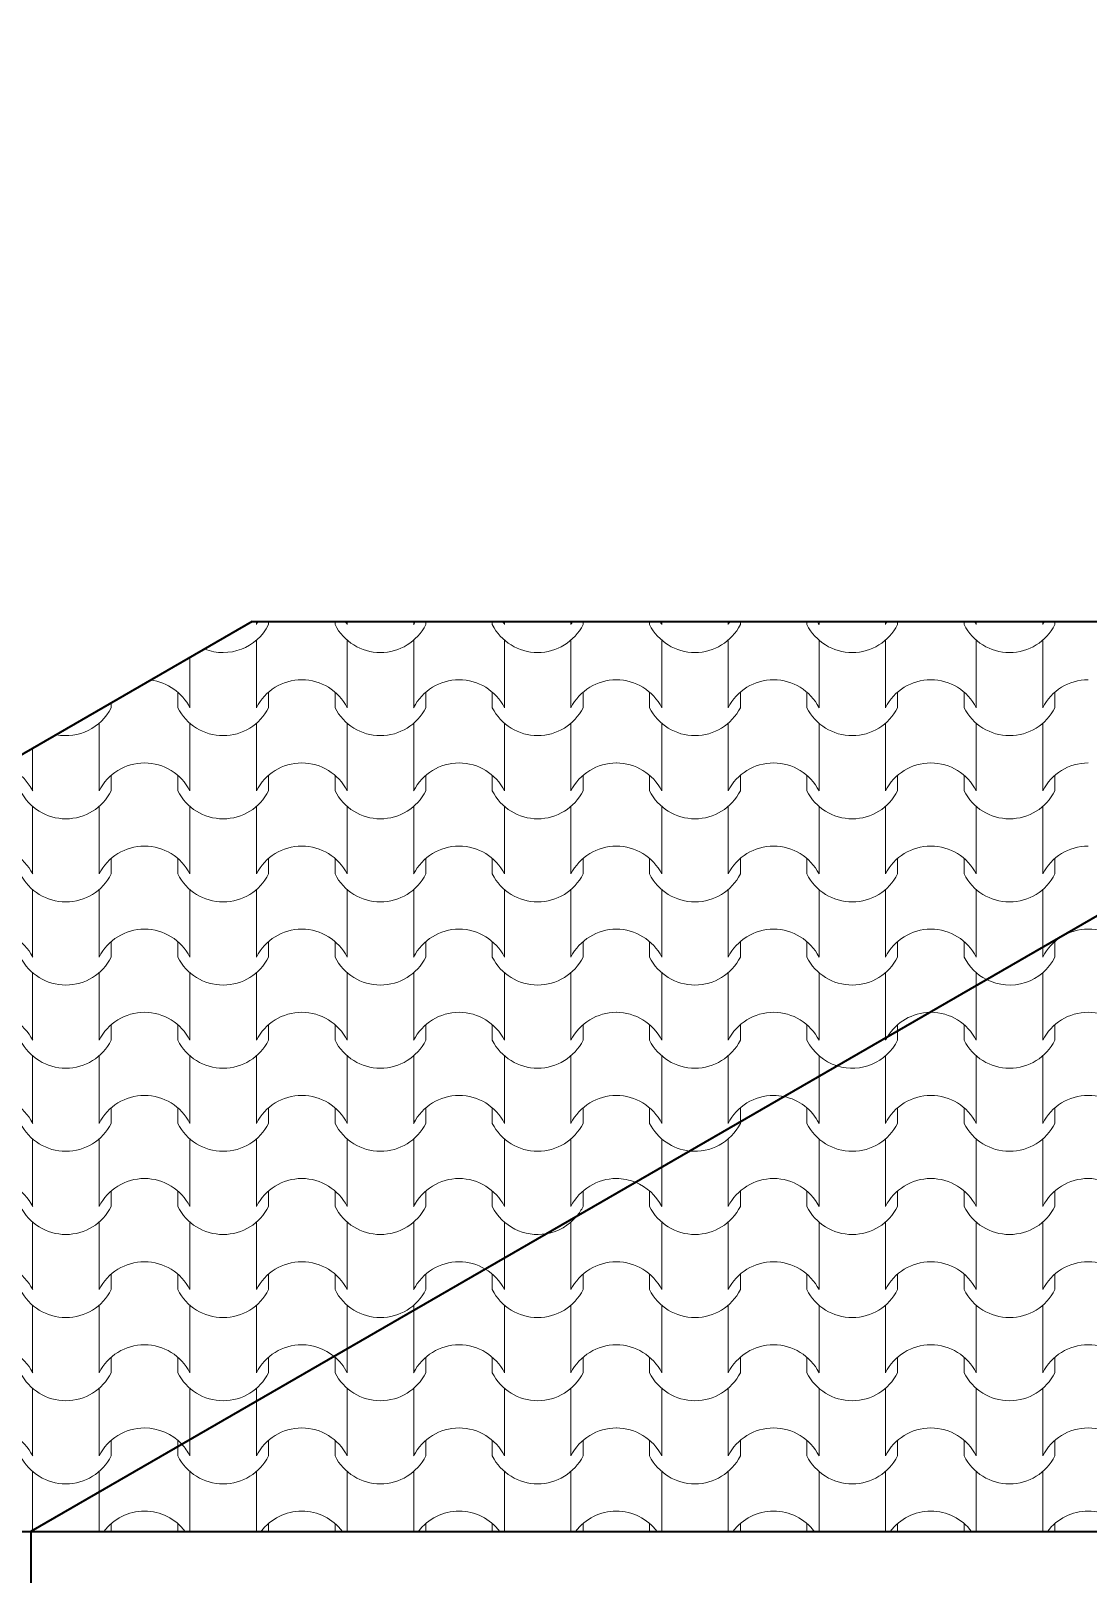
# Model space of a CAD drawing. Header units: millimetres. Extents: x 102766 to 172228, y -127504 to -81044.
# Drawn here: x 124681 to 126594, y -100699 to -97908 of the extents above; entities that cross this region are included whole.
import ezdxf

# ---------------------------------------------------------------- set-up
doc = ezdxf.new("R2010")
doc.units = ezdxf.units.MM
doc.header["$MEASUREMENT"] = 0
doc.layers.add('2D Drafting - General_Pen_No__105', color=7, linetype='Continuous', lineweight=13, true_color=0xcae6ff)
doc.layers.add('2D Drafting - General_Pen_No__82', color=7, linetype='Continuous', lineweight=20, true_color=0xaaaaaa)
doc.layers.add('Shell - Roof_Pen_No__21', color=7, linetype='Continuous', lineweight=35)

# ---------------------------------------------------------------- blocks, each defined once
blk = doc.blocks.new('*X6')
at = {"layer": '2D Drafting - General_Pen_No__82', "linetype": 'Continuous'}
for p, q in [((126511.5, -99565.4), (126511.5, -99583.5)), ((126533.5, -99555.4), (126533.5, -99583.5)), ((126391.2, -99634.8), (126391.2, -99672.8)), ((126511.5, -99611.9), (126511.5, -99672.8)), ((126391.2, -99672.8), (126391.2, -99733.8)), ((126511.5, -99672.8), (126511.5, -99733.8)), ((126249, -99716.9), (126249, -99733.8)), ((126369.2, -99705.8), (126369.2, -99733.8)), ((126533.5, -99705.8), (126533.5, -99733.8)), ((126227, -99729.6), (126227, -99733.8)), ((126227, -99762.2), (126227, -99823.2)), ((126391.2, -99762.2), (126391.2, -99823.2)), ((126511.5, -99762.2), (126511.5, -99823.2)), ((126106.8, -99799), (126106.8, -99823.2)), ((126106.8, -99823.2), (126106.8, -99884.1)), ((126227, -99823.2), (126227, -99884.1)), ((126391.2, -99823.2), (126391.2, -99884.1)), ((126511.5, -99823.2), (126511.5, -99884.1)), ((126084.8, -99856.1), (126084.8, -99884.1)), ((126249, -99856.1), (126249, -99884.1)), ((126369.2, -99856.1), (126369.2, -99884.1)), ((126533.5, -99856.1), (126533.5, -99884.1)), ((125964.5, -99881.2), (125964.5, -99884.1)), ((125942.5, -99912.5), (125942.5, -99973.5)), ((126106.8, -99912.5), (126106.8, -99973.5)), ((126227, -99912.5), (126227, -99973.5)), ((126391.2, -99912.5), (126391.2, -99973.5)), ((126511.5, -99912.5), (126511.5, -99973.5)), ((125822.3, -99963.3), (125822.3, -99973.5)), ((125822.3, -99973.5), (125822.3, -100034.5)), ((125942.5, -99973.5), (125942.5, -100034.5)), ((126106.8, -99973.5), (126106.8, -100034.5)), ((126227, -99973.5), (126227, -100034.5)), ((126391.2, -99973.5), (126391.2, -100034.5)), ((126511.5, -99973.5), (126511.5, -100034.5)), ((125800.3, -100006.4), (125800.3, -100034.5)), ((125964.5, -100006.4), (125964.5, -100034.5)), ((126084.8, -100006.4), (126084.8, -100034.5)), ((126249, -100006.4), (126249, -100034.5)), ((126369.2, -100006.4), (126369.2, -100034.5)), ((126533.5, -100006.4), (126533.5, -100034.5)), ((125658, -100062.9), (125658, -100123.8)), ((125822.3, -100062.9), (125822.3, -100123.8)), ((125942.5, -100062.9), (125942.5, -100123.8)), ((126106.8, -100062.9), (126106.8, -100123.8)), ((126227, -100062.9), (126227, -100123.8)), ((126391.2, -100062.9), (126391.2, -100123.8)), ((126511.5, -100062.9), (126511.5, -100123.8)), ((125537.8, -100127.5), (125537.8, -100184.8)), ((125658, -100123.8), (125658, -100184.8)), ((125822.3, -100123.8), (125822.3, -100184.8)), ((125942.5, -100123.8), (125942.5, -100184.8)), ((126106.8, -100123.8), (126106.8, -100184.8)), ((126227, -100123.8), (126227, -100184.8)), ((126391.2, -100123.8), (126391.2, -100184.8)), ((126511.5, -100123.8), (126511.5, -100184.8)), ((125515.8, -100156.8), (125515.8, -100184.8)), ((125680, -100156.8), (125680, -100184.8)), ((125800.3, -100156.8), (125800.3, -100184.8)), ((125964.5, -100156.8), (125964.5, -100184.8)), ((126084.8, -100156.8), (126084.8, -100184.8)), ((126249, -100156.8), (126249, -100184.8)), ((126369.2, -100156.8), (126369.2, -100184.8)), ((126533.5, -100156.8), (126533.5, -100184.8)), ((125537.8, -100213.2), (125537.8, -100274.2)), ((125658, -100213.2), (125658, -100274.2)), ((125822.3, -100213.2), (125822.3, -100274.2)), ((125942.5, -100213.2), (125942.5, -100274.2)), ((126106.8, -100213.2), (126106.8, -100274.2)), ((126227, -100213.2), (126227, -100274.2)), ((126391.2, -100213.2), (126391.2, -100274.2)), ((126511.5, -100213.2), (126511.5, -100274.2)), ((125373.6, -100222.4), (125373.6, -100274.2)), ((125373.6, -100274.2), (125373.6, -100335.1)), ((125537.8, -100274.2), (125537.8, -100335.1)), ((125658, -100274.2), (125658, -100335.1)), ((125822.3, -100274.2), (125822.3, -100335.1)), ((125942.5, -100274.2), (125942.5, -100335.1)), ((126106.8, -100274.2), (126106.8, -100335.1)), ((126227, -100274.2), (126227, -100335.1)), ((126391.2, -100274.2), (126391.2, -100335.1)), ((126511.5, -100274.2), (126511.5, -100335.1)), ((125253.3, -100291.8), (125253.3, -100335.1)), ((125231.3, -100307.1), (125231.3, -100335.1)), ((125395.6, -100307.1), (125395.6, -100335.1)), ((125515.8, -100307.1), (125515.8, -100335.1)), ((125680, -100307.1), (125680, -100335.1)), ((125800.3, -100307.1), (125800.3, -100335.1)), ((125964.5, -100307.1), (125964.5, -100335.1)), ((126084.8, -100307.1), (126084.8, -100335.1)), ((126249, -100307.1), (126249, -100335.1)), ((126369.2, -100307.1), (126369.2, -100335.1)), ((126533.5, -100307.1), (126533.5, -100335.1)), ((125089.1, -100386.6), (125089.1, -100424.5)), ((125253.3, -100363.5), (125253.3, -100424.5)), ((125373.6, -100363.5), (125373.6, -100424.5)), ((125537.8, -100363.5), (125537.8, -100424.5)), ((125658, -100363.5), (125658, -100424.5)), ((125822.3, -100363.5), (125822.3, -100424.5)), ((125942.5, -100363.5), (125942.5, -100424.5)), ((126106.8, -100363.5), (126106.8, -100424.5)), ((126227, -100363.5), (126227, -100424.5)), ((126391.2, -100363.5), (126391.2, -100424.5)), ((126511.5, -100363.5), (126511.5, -100424.5)), ((125089.1, -100424.5), (125089.1, -100485.5)), ((125253.3, -100424.5), (125253.3, -100485.5)), ((125373.6, -100424.5), (125373.6, -100485.5)), ((125537.8, -100424.5), (125537.8, -100485.5)), ((125658, -100424.5), (125658, -100485.5)), ((125822.3, -100424.5), (125822.3, -100485.5)), ((125942.5, -100424.5), (125942.5, -100485.5)), ((126106.8, -100424.5), (126106.8, -100485.5)), ((126227, -100424.5), (126227, -100485.5)), ((126391.2, -100424.5), (126391.2, -100485.5)), ((126511.5, -100424.5), (126511.5, -100485.5)), ((124946.8, -100468.7), (124946.8, -100485.5)), ((124968.8, -100456), (124968.8, -100485.5)), ((125111.1, -100457.4), (125111.1, -100485.5)), ((125231.3, -100457.4), (125231.3, -100485.5)), ((125395.6, -100457.4), (125395.6, -100485.5)), ((125515.8, -100457.4), (125515.8, -100485.5)), ((125680, -100457.4), (125680, -100485.5)), ((125800.3, -100457.4), (125800.3, -100485.5)), ((125964.5, -100457.4), (125964.5, -100485.5)), ((126084.8, -100457.4), (126084.8, -100485.5)), ((126249, -100457.4), (126249, -100485.5)), ((126369.2, -100457.4), (126369.2, -100485.5)), ((126533.5, -100457.4), (126533.5, -100485.5)), ((124968.8, -100513.9), (124968.8, -100574.8)), ((125089.1, -100513.9), (125089.1, -100574.8)), ((125253.3, -100513.9), (125253.3, -100574.8)), ((125373.6, -100513.9), (125373.6, -100574.8)), ((125537.8, -100513.9), (125537.8, -100574.8)), ((125658, -100513.9), (125658, -100574.8)), ((125822.3, -100513.9), (125822.3, -100574.8)), ((125942.5, -100513.9), (125942.5, -100574.8)), ((126106.8, -100513.9), (126106.8, -100574.8)), ((126227, -100513.9), (126227, -100574.8)), ((126391.2, -100513.9), (126391.2, -100574.8)), ((126511.5, -100513.9), (126511.5, -100574.8)), ((124804.6, -100550.8), (124804.6, -100574.8)), ((124804.6, -100574.8), (124804.6, -100622.1)), ((124968.8, -100574.8), (124968.8, -100622.1)), ((125089.1, -100574.8), (125089.1, -100622.1)), ((125253.3, -100574.8), (125253.3, -100622.1)), ((125373.6, -100574.8), (125373.6, -100622.1)), ((125537.8, -100574.8), (125537.8, -100622.1)), ((125658, -100574.8), (125658, -100622.1)), ((125822.3, -100574.8), (125822.3, -100622.1)), ((125942.5, -100574.8), (125942.5, -100622.1)), ((126106.8, -100574.8), (126106.8, -100622.1)), ((126227, -100574.8), (126227, -100622.1)), ((126391.2, -100574.8), (126391.2, -100622.1)), ((126511.5, -100574.8), (126511.5, -100622.1)), ((124826.6, -100607.8), (124826.6, -100622.1)), ((124946.8, -100607.8), (124946.8, -100622.1)), ((125111.1, -100607.8), (125111.1, -100622.1)), ((125231.3, -100607.8), (125231.3, -100622.1)), ((125395.6, -100607.8), (125395.6, -100622.1)), ((125515.8, -100607.8), (125515.8, -100622.1)), ((125680, -100607.8), (125680, -100622.1)), ((125800.3, -100607.8), (125800.3, -100622.1)), ((125964.5, -100607.8), (125964.5, -100622.1)), ((126084.8, -100607.8), (126084.8, -100622.1)), ((126249, -100607.8), (126249, -100622.1)), ((126369.2, -100607.8), (126369.2, -100622.1)), ((126533.5, -100607.8), (126533.5, -100622.1)), ((124684.4, -100620.3), (124684.4, -100622.1))]:
    blk.add_line(p, q, dxfattribs=at)
for centre, radius, start, end in [((126593.9, -99625.4), 92.5, 90.1705, 153.0115), ((126593.3, -99625.4), 92.5, 26.9885, 89.8295), ((126451.4, -99542.2), 91.9, 243.075, 333.2956), ((126309.4, -99775.8), 92.5, 90.1705, 91.3699), ((126308.8, -99775.8), 92.5, 26.9885, 89.8295), ((126593.9, -99775.8), 92.5, 90.1705, 153.0115), ((126593.3, -99775.8), 92.5, 26.9885, 89.8295), ((126166.9, -99692.5), 91.9, 252.5913, 333.2956), ((126309.4, -99775.8), 92.5, 148.6301, 153.0115), ((126451.4, -99692.5), 91.9, 206.7044, 333.2956), ((126024.4, -99926.1), 92.5, 26.9885, 78.1155), ((126309.4, -99926.1), 92.5, 90.1705, 153.0115), ((126308.8, -99926.1), 92.5, 26.9885, 89.8295), ((126593.9, -99926.1), 92.5, 90.1705, 153.0115), ((126593.3, -99926.1), 92.5, 26.9885, 89.8295), ((125882.4, -99842.8), 91.9, 263.8809, 333.2956), ((126166.9, -99842.8), 91.9, 206.7044, 333.2956), ((126451.4, -99842.8), 91.9, 206.7044, 333.2956), ((125739.9, -100076.4), 92.5, 26.9885, 67.8959), ((126024.9, -100076.4), 92.5, 90.1705, 153.0115), ((126024.4, -100076.4), 92.5, 26.9885, 89.8295), ((126309.4, -100076.4), 92.5, 90.1705, 153.0115), ((126308.8, -100076.4), 92.5, 26.9885, 89.8295), ((126593.9, -100076.4), 92.5, 90.1705, 153.0115), ((126593.3, -100076.4), 92.5, 26.9885, 89.8295), ((125597.9, -99993.2), 91.9, 279.8546, 320.1454), ((125882.4, -99993.2), 91.9, 206.7044, 333.2956), ((126166.9, -99993.2), 91.9, 206.7044, 333.2956), ((126451.4, -99993.2), 91.9, 206.7044, 333.2956), ((125740.4, -100226.8), 92.5, 90.1705, 153.0115), ((125739.9, -100226.8), 92.5, 26.9885, 89.8295), ((126024.9, -100226.8), 92.5, 90.1705, 153.0115), ((126024.4, -100226.8), 92.5, 26.9885, 89.8295), ((126309.4, -100226.8), 92.5, 90.1705, 153.0115), ((126308.8, -100226.8), 92.5, 26.9885, 89.8295), ((126593.9, -100226.8), 92.5, 90.1705, 153.0115), ((126593.3, -100226.8), 92.5, 26.9885, 89.8295), ((125455.4, -100226.8), 92.5, 26.9885, 58.9447), ((125597.9, -100143.5), 91.9, 206.7044, 333.2956), ((125882.4, -100143.5), 91.9, 206.7044, 333.2956), ((126166.9, -100143.5), 91.9, 206.7044, 333.2956), ((126451.4, -100143.5), 91.9, 206.7044, 333.2956), ((125456, -100377.1), 92.5, 90.1705, 153.0115), ((125455.4, -100377.1), 92.5, 26.9885, 89.8295), ((125740.4, -100377.1), 92.5, 90.1705, 153.0115), ((125739.9, -100377.1), 92.5, 26.9885, 89.8295), ((126024.9, -100377.1), 92.5, 90.1705, 153.0115), ((126024.4, -100377.1), 92.5, 26.9885, 89.8295), ((126309.4, -100377.1), 92.5, 90.1705, 153.0115), ((126308.8, -100377.1), 92.5, 26.9885, 89.8295), ((126593.9, -100377.1), 92.5, 90.1705, 153.0115), ((126593.3, -100377.1), 92.5, 26.9885, 89.8295), ((125170.9, -100377.1), 92.5, 26.9885, 50.7139), ((125313.4, -100293.8), 91.9, 206.7044, 333.2956), ((125597.9, -100293.8), 91.9, 206.7044, 333.2956), ((125882.4, -100293.8), 91.9, 206.7044, 333.2956), ((126166.9, -100293.8), 91.9, 206.7044, 333.2956), ((126451.4, -100293.8), 91.9, 206.7044, 333.2956), ((125171.5, -100527.4), 92.5, 90.1705, 153.0115), ((125170.9, -100527.4), 92.5, 26.9885, 89.8295), ((125456, -100527.4), 92.5, 90.1705, 153.0115), ((125455.4, -100527.4), 92.5, 26.9885, 89.8295), ((125740.4, -100527.4), 92.5, 90.1705, 153.0115), ((125739.9, -100527.4), 92.5, 26.9885, 89.8295), ((126024.9, -100527.4), 92.5, 90.1705, 153.0115), ((126024.4, -100527.4), 92.5, 26.9885, 89.8295), ((126309.4, -100527.4), 92.5, 90.1705, 153.0115), ((126308.8, -100527.4), 92.5, 26.9885, 89.8295), ((126593.9, -100527.4), 92.5, 90.1705, 153.0115), ((126593.3, -100527.4), 92.5, 26.9885, 89.8295), ((124886.4, -100527.4), 92.5, 26.9885, 42.9111), ((125029, -100444.2), 91.9, 206.7044, 333.2956), ((125313.4, -100444.2), 91.9, 206.7044, 333.2956), ((125597.9, -100444.2), 91.9, 206.7044, 333.2956), ((125882.4, -100444.2), 91.9, 206.7044, 333.2956), ((126166.9, -100444.2), 91.9, 206.7044, 333.2956), ((126451.4, -100444.2), 91.9, 206.7044, 333.2956), ((124887, -100677.8), 92.5, 90.1705, 142.9945), ((124886.4, -100677.8), 92.5, 37.0055, 89.8295), ((125171.5, -100677.8), 92.5, 90.1705, 142.9945), ((125170.9, -100677.8), 92.5, 37.0055, 89.8295), ((125456, -100677.8), 92.5, 90.1705, 142.9945), ((125455.4, -100677.8), 92.5, 37.0055, 89.8295), ((125740.4, -100677.8), 92.5, 90.1705, 142.9945), ((125739.9, -100677.8), 92.5, 37.0055, 89.8295), ((126024.9, -100677.8), 92.5, 90.1705, 142.9945), ((126024.4, -100677.8), 92.5, 37.0055, 89.8295), ((126309.4, -100677.8), 92.5, 90.1705, 142.9945), ((126308.8, -100677.8), 92.5, 37.0055, 89.8295), ((126593.9, -100677.8), 92.5, 90.1705, 142.9945), ((126593.3, -100677.8), 92.5, 37.0055, 89.8295)]:
    blk.add_arc(centre, radius, start, end, dxfattribs=at)
blk = doc.blocks.new('Fill_3')
at = {"layer": '2D Drafting - General_Pen_No__105', "linetype": 'Continuous'}
for p, q in [((129381.4, -97908.4), (124681.1, -100622.1)), ((124681.1, -100622.1), (134081.6, -100622.1))]:
    blk.add_line(p, q, dxfattribs=at)
at = {"layer": '2D Drafting - General_Pen_No__82', "linetype": 'Continuous'}
blk.add_blockref('*X6', (0, 0), dxfattribs=at)
blk = doc.blocks.new('*X8')
at = {"layer": '2D Drafting - General_Pen_No__82', "linetype": 'Continuous'}
for p, q in [((125089.1, -98976.8), (125089.1, -98982.1)), ((125111.1, -98976.8), (125111.1, -98982.1)), ((125231.3, -98976.8), (125231.3, -98982.1)), ((125253.3, -98976.8), (125253.3, -98982.1)), ((125373.6, -98976.8), (125373.6, -98982.1)), ((125395.6, -98976.8), (125395.6, -98982.1)), ((125515.8, -98976.8), (125515.8, -98982.1)), ((125537.8, -98976.8), (125537.8, -98982.1)), ((125658, -98976.8), (125658, -98982.1)), ((125680, -98976.8), (125680, -98982.1)), ((125800.3, -98976.8), (125800.3, -98982.1)), ((125822.3, -98976.8), (125822.3, -98982.1)), ((125942.5, -98976.8), (125942.5, -98982.1)), ((125964.5, -98976.8), (125964.5, -98982.1)), ((126084.8, -98976.8), (126084.8, -98982.1)), ((126106.8, -98976.8), (126106.8, -98982.1)), ((126227, -98976.8), (126227, -98982.1)), ((126249, -98976.8), (126249, -98982.1)), ((126369.2, -98976.8), (126369.2, -98982.1)), ((126391.2, -98976.8), (126391.2, -98982.1)), ((126511.5, -98976.8), (126511.5, -98982.1)), ((126533.5, -98976.8), (126533.5, -98982.1)), ((125089.1, -99010.5), (125089.1, -99071.5)), ((125253.3, -99010.5), (125253.3, -99071.5)), ((125373.6, -99010.5), (125373.6, -99071.5)), ((125537.8, -99010.5), (125537.8, -99071.5)), ((125658, -99010.5), (125658, -99071.5)), ((125822.3, -99010.5), (125822.3, -99071.5)), ((125942.5, -99010.5), (125942.5, -99071.5)), ((126106.8, -99010.5), (126106.8, -99071.5)), ((126227, -99010.5), (126227, -99071.5)), ((126391.2, -99010.5), (126391.2, -99071.5)), ((126511.5, -99010.5), (126511.5, -99071.5)), ((124968.8, -99041.8), (124968.8, -99071.5)), ((124968.8, -99071.5), (124968.8, -99132.5)), ((125089.1, -99071.5), (125089.1, -99132.5)), ((125253.3, -99071.5), (125253.3, -99132.5)), ((125373.6, -99071.5), (125373.6, -99132.5)), ((125537.8, -99071.5), (125537.8, -99132.5)), ((125658, -99071.5), (125658, -99132.5)), ((125822.3, -99071.5), (125822.3, -99132.5)), ((125942.5, -99071.5), (125942.5, -99132.5)), ((126106.8, -99071.5), (126106.8, -99132.5)), ((126227, -99071.5), (126227, -99132.5)), ((126391.2, -99071.5), (126391.2, -99132.5)), ((126511.5, -99071.5), (126511.5, -99132.5)), ((124946.8, -99104.4), (124946.8, -99132.5)), ((125111.1, -99104.4), (125111.1, -99132.5)), ((125231.3, -99104.4), (125231.3, -99132.5)), ((125395.6, -99104.4), (125395.6, -99132.5)), ((125515.8, -99104.4), (125515.8, -99132.5)), ((125680, -99104.4), (125680, -99132.5)), ((125800.3, -99104.4), (125800.3, -99132.5)), ((125964.5, -99104.4), (125964.5, -99132.5)), ((126084.8, -99104.4), (126084.8, -99132.5)), ((126249, -99104.4), (126249, -99132.5)), ((126369.2, -99104.4), (126369.2, -99132.5)), ((126533.5, -99104.4), (126533.5, -99132.5)), ((124826.6, -99123.9), (124826.6, -99132.5)), ((124804.6, -99160.9), (124804.6, -99221.8)), ((124968.8, -99160.9), (124968.8, -99221.8)), ((125089.1, -99160.9), (125089.1, -99221.8)), ((125253.3, -99160.9), (125253.3, -99221.8)), ((125373.6, -99160.9), (125373.6, -99221.8)), ((125537.8, -99160.9), (125537.8, -99221.8)), ((125658, -99160.9), (125658, -99221.8)), ((125822.3, -99160.9), (125822.3, -99221.8)), ((125942.5, -99160.9), (125942.5, -99221.8)), ((126106.8, -99160.9), (126106.8, -99221.8)), ((126227, -99160.9), (126227, -99221.8)), ((126391.2, -99160.9), (126391.2, -99221.8)), ((126511.5, -99160.9), (126511.5, -99221.8)), ((124684.4, -99206), (124684.4, -99221.8)), ((124684.4, -99221.8), (124684.4, -99282.8)), ((124804.6, -99221.8), (124804.6, -99282.8)), ((124968.8, -99221.8), (124968.8, -99282.8)), ((125089.1, -99221.8), (125089.1, -99282.8)), ((125253.3, -99221.8), (125253.3, -99282.8)), ((125373.6, -99221.8), (125373.6, -99282.8)), ((125537.8, -99221.8), (125537.8, -99282.8)), ((125658, -99221.8), (125658, -99282.8)), ((125822.3, -99221.8), (125822.3, -99282.8)), ((125942.5, -99221.8), (125942.5, -99282.8)), ((126106.8, -99221.8), (126106.8, -99282.8)), ((126227, -99221.8), (126227, -99282.8)), ((126391.2, -99221.8), (126391.2, -99282.8)), ((126511.5, -99221.8), (126511.5, -99282.8)), ((124826.6, -99254.8), (124826.6, -99282.8)), ((124946.8, -99254.8), (124946.8, -99282.8)), ((125111.1, -99254.8), (125111.1, -99282.8)), ((125231.3, -99254.8), (125231.3, -99282.8)), ((125395.6, -99254.8), (125395.6, -99282.8)), ((125515.8, -99254.8), (125515.8, -99282.8)), ((125680, -99254.8), (125680, -99282.8)), ((125800.3, -99254.8), (125800.3, -99282.8)), ((125964.5, -99254.8), (125964.5, -99282.8)), ((126084.8, -99254.8), (126084.8, -99282.8)), ((126249, -99254.8), (126249, -99282.8)), ((126369.2, -99254.8), (126369.2, -99282.8)), ((126533.5, -99254.8), (126533.5, -99282.8)), ((124684.4, -99311.2), (124684.4, -99372.2)), ((124804.6, -99311.2), (124804.6, -99372.2)), ((124968.8, -99311.2), (124968.8, -99372.2)), ((125089.1, -99311.2), (125089.1, -99372.2)), ((125253.3, -99311.2), (125253.3, -99372.2)), ((125373.6, -99311.2), (125373.6, -99372.2)), ((125537.8, -99311.2), (125537.8, -99372.2)), ((125658, -99311.2), (125658, -99372.2)), ((125822.3, -99311.2), (125822.3, -99372.2)), ((125942.5, -99311.2), (125942.5, -99372.2)), ((126106.8, -99311.2), (126106.8, -99372.2)), ((126227, -99311.2), (126227, -99372.2)), ((126391.2, -99311.2), (126391.2, -99372.2)), ((126511.5, -99311.2), (126511.5, -99372.2)), ((124684.4, -99372.2), (124684.4, -99433.1)), ((124804.6, -99372.2), (124804.6, -99433.1)), ((124968.8, -99372.2), (124968.8, -99433.1)), ((125089.1, -99372.2), (125089.1, -99433.1)), ((125253.3, -99372.2), (125253.3, -99433.1)), ((125373.6, -99372.2), (125373.6, -99433.1)), ((125537.8, -99372.2), (125537.8, -99433.1)), ((125658, -99372.2), (125658, -99433.1)), ((125822.3, -99372.2), (125822.3, -99433.1)), ((125942.5, -99372.2), (125942.5, -99433.1)), ((126106.8, -99372.2), (126106.8, -99433.1)), ((126227, -99372.2), (126227, -99433.1)), ((126391.2, -99372.2), (126391.2, -99433.1)), ((126511.5, -99372.2), (126511.5, -99433.1)), ((124826.6, -99405.1), (124826.6, -99433.1)), ((124946.8, -99405.1), (124946.8, -99433.1)), ((125111.1, -99405.1), (125111.1, -99433.1)), ((125231.3, -99405.1), (125231.3, -99433.1)), ((125395.6, -99405.1), (125395.6, -99433.1)), ((125515.8, -99405.1), (125515.8, -99433.1)), ((125680, -99405.1), (125680, -99433.1)), ((125800.3, -99405.1), (125800.3, -99433.1)), ((125964.5, -99405.1), (125964.5, -99433.1)), ((126084.8, -99405.1), (126084.8, -99433.1)), ((126249, -99405.1), (126249, -99433.1)), ((126369.2, -99405.1), (126369.2, -99433.1)), ((126533.5, -99405.1), (126533.5, -99433.1)), ((124684.4, -99461.5), (124684.4, -99522.5)), ((124804.6, -99461.5), (124804.6, -99522.5)), ((124968.8, -99461.5), (124968.8, -99522.5)), ((125089.1, -99461.5), (125089.1, -99522.5)), ((125253.3, -99461.5), (125253.3, -99522.5)), ((125373.6, -99461.5), (125373.6, -99522.5)), ((125537.8, -99461.5), (125537.8, -99522.5)), ((125658, -99461.5), (125658, -99522.5)), ((125822.3, -99461.5), (125822.3, -99522.5)), ((125942.5, -99461.5), (125942.5, -99522.5)), ((126106.8, -99461.5), (126106.8, -99522.5)), ((126227, -99461.5), (126227, -99522.5)), ((126391.2, -99461.5), (126391.2, -99522.5)), ((126511.5, -99461.5), (126511.5, -99522.5)), ((124684.4, -99522.5), (124684.4, -99583.5)), ((124804.6, -99522.5), (124804.6, -99583.5)), ((124968.8, -99522.5), (124968.8, -99583.5)), ((125089.1, -99522.5), (125089.1, -99583.5)), ((125253.3, -99522.5), (125253.3, -99583.5)), ((125373.6, -99522.5), (125373.6, -99583.5)), ((125537.8, -99522.5), (125537.8, -99583.5)), ((125658, -99522.5), (125658, -99583.5)), ((125822.3, -99522.5), (125822.3, -99583.5)), ((125942.5, -99522.5), (125942.5, -99583.5)), ((126106.8, -99522.5), (126106.8, -99583.5)), ((126227, -99522.5), (126227, -99583.5)), ((126391.2, -99522.5), (126391.2, -99583.5)), ((126511.5, -99522.5), (126511.5, -99565.4)), ((124826.6, -99555.4), (124826.6, -99583.5)), ((124946.8, -99555.4), (124946.8, -99583.5)), ((125111.1, -99555.4), (125111.1, -99583.5)), ((125231.3, -99555.4), (125231.3, -99583.5)), ((125395.6, -99555.4), (125395.6, -99583.5)), ((125515.8, -99555.4), (125515.8, -99583.5)), ((125680, -99555.4), (125680, -99583.5)), ((125800.3, -99555.4), (125800.3, -99583.5)), ((125964.5, -99555.4), (125964.5, -99583.5)), ((126084.8, -99555.4), (126084.8, -99583.5)), ((126249, -99555.4), (126249, -99583.5)), ((126369.2, -99555.4), (126369.2, -99583.5)), ((124684.4, -99611.9), (124684.4, -99672.8)), ((124804.6, -99611.9), (124804.6, -99672.8)), ((124968.8, -99611.9), (124968.8, -99672.8)), ((125089.1, -99611.9), (125089.1, -99672.8)), ((125253.3, -99611.9), (125253.3, -99672.8)), ((125373.6, -99611.9), (125373.6, -99672.8)), ((125537.8, -99611.9), (125537.8, -99672.8)), ((125658, -99611.9), (125658, -99672.8)), ((125822.3, -99611.9), (125822.3, -99672.8)), ((125942.5, -99611.9), (125942.5, -99672.8)), ((126106.8, -99611.9), (126106.8, -99672.8)), ((126227, -99611.9), (126227, -99672.8)), ((126391.2, -99611.9), (126391.2, -99634.8)), ((124684.4, -99672.8), (124684.4, -99733.8)), ((124804.6, -99672.8), (124804.6, -99733.8)), ((124968.8, -99672.8), (124968.8, -99733.8)), ((125089.1, -99672.8), (125089.1, -99733.8)), ((125253.3, -99672.8), (125253.3, -99733.8)), ((125373.6, -99672.8), (125373.6, -99733.8)), ((125537.8, -99672.8), (125537.8, -99733.8)), ((125658, -99672.8), (125658, -99733.8)), ((125822.3, -99672.8), (125822.3, -99733.8)), ((125942.5, -99672.8), (125942.5, -99733.8)), ((126106.8, -99672.8), (126106.8, -99733.8)), ((126227, -99672.8), (126227, -99729.6)), ((124826.6, -99705.8), (124826.6, -99733.8)), ((124946.8, -99705.8), (124946.8, -99733.8)), ((125111.1, -99705.8), (125111.1, -99733.8)), ((125231.3, -99705.8), (125231.3, -99733.8)), ((125395.6, -99705.8), (125395.6, -99733.8)), ((125515.8, -99705.8), (125515.8, -99733.8)), ((125680, -99705.8), (125680, -99733.8)), ((125800.3, -99705.8), (125800.3, -99733.8)), ((125964.5, -99705.8), (125964.5, -99733.8)), ((126084.8, -99705.8), (126084.8, -99733.8)), ((126249, -99705.8), (126249, -99716.9)), ((124684.4, -99762.2), (124684.4, -99823.2)), ((124804.6, -99762.2), (124804.6, -99823.2)), ((124968.8, -99762.2), (124968.8, -99823.2)), ((125089.1, -99762.2), (125089.1, -99823.2)), ((125253.3, -99762.2), (125253.3, -99823.2)), ((125373.6, -99762.2), (125373.6, -99823.2)), ((125537.8, -99762.2), (125537.8, -99823.2)), ((125658, -99762.2), (125658, -99823.2)), ((125822.3, -99762.2), (125822.3, -99823.2)), ((125942.5, -99762.2), (125942.5, -99823.2)), ((126106.8, -99762.2), (126106.8, -99799)), ((124684.4, -99823.2), (124684.4, -99884.1)), ((124804.6, -99823.2), (124804.6, -99884.1)), ((124968.8, -99823.2), (124968.8, -99884.1)), ((125089.1, -99823.2), (125089.1, -99884.1)), ((125253.3, -99823.2), (125253.3, -99884.1)), ((125373.6, -99823.2), (125373.6, -99884.1)), ((125537.8, -99823.2), (125537.8, -99884.1)), ((125658, -99823.2), (125658, -99884.1)), ((125822.3, -99823.2), (125822.3, -99884.1)), ((125942.5, -99823.2), (125942.5, -99884.1)), ((124826.6, -99856.1), (124826.6, -99884.1)), ((124946.8, -99856.1), (124946.8, -99884.1)), ((125111.1, -99856.1), (125111.1, -99884.1)), ((125231.3, -99856.1), (125231.3, -99884.1)), ((125395.6, -99856.1), (125395.6, -99884.1)), ((125515.8, -99856.1), (125515.8, -99884.1)), ((125680, -99856.1), (125680, -99884.1)), ((125800.3, -99856.1), (125800.3, -99884.1)), ((125964.5, -99856.1), (125964.5, -99881.2)), ((124684.4, -99912.5), (124684.4, -99973.5)), ((124804.6, -99912.5), (124804.6, -99973.5)), ((124968.8, -99912.5), (124968.8, -99973.5)), ((125089.1, -99912.5), (125089.1, -99973.5)), ((125253.3, -99912.5), (125253.3, -99973.5)), ((125373.6, -99912.5), (125373.6, -99973.5)), ((125537.8, -99912.5), (125537.8, -99973.5)), ((125658, -99912.5), (125658, -99973.5)), ((125822.3, -99912.5), (125822.3, -99963.3)), ((124684.4, -99973.5), (124684.4, -100034.5)), ((124804.6, -99973.5), (124804.6, -100034.5)), ((124968.8, -99973.5), (124968.8, -100034.5)), ((125089.1, -99973.5), (125089.1, -100034.5)), ((125253.3, -99973.5), (125253.3, -100034.5)), ((125373.6, -99973.5), (125373.6, -100034.5)), ((125537.8, -99973.5), (125537.8, -100034.5)), ((125658, -99973.5), (125658, -100034.5)), ((124826.6, -100006.4), (124826.6, -100034.5)), ((124946.8, -100006.4), (124946.8, -100034.5)), ((125111.1, -100006.4), (125111.1, -100034.5)), ((125231.3, -100006.4), (125231.3, -100034.5)), ((125395.6, -100006.4), (125395.6, -100034.5)), ((125515.8, -100006.4), (125515.8, -100034.5)), ((125680, -100006.4), (125680, -100034.5)), ((124684.4, -100062.9), (124684.4, -100123.8)), ((124804.6, -100062.9), (124804.6, -100123.8)), ((124968.8, -100062.9), (124968.8, -100123.8)), ((125089.1, -100062.9), (125089.1, -100123.8)), ((125253.3, -100062.9), (125253.3, -100123.8)), ((125373.6, -100062.9), (125373.6, -100123.8)), ((125537.8, -100062.9), (125537.8, -100123.8)), ((124684.4, -100123.8), (124684.4, -100184.8)), ((124804.6, -100123.8), (124804.6, -100184.8)), ((124968.8, -100123.8), (124968.8, -100184.8)), ((125089.1, -100123.8), (125089.1, -100184.8)), ((125253.3, -100123.8), (125253.3, -100184.8)), ((125373.6, -100123.8), (125373.6, -100184.8)), ((125537.8, -100123.8), (125537.8, -100127.5)), ((124826.6, -100156.8), (124826.6, -100184.8)), ((124946.8, -100156.8), (124946.8, -100184.8)), ((125111.1, -100156.8), (125111.1, -100184.8)), ((125231.3, -100156.8), (125231.3, -100184.8)), ((125395.6, -100156.8), (125395.6, -100184.8)), ((124684.4, -100213.2), (124684.4, -100274.2)), ((124804.6, -100213.2), (124804.6, -100274.2)), ((124968.8, -100213.2), (124968.8, -100274.2)), ((125089.1, -100213.2), (125089.1, -100274.2)), ((125253.3, -100213.2), (125253.3, -100274.2)), ((125373.6, -100213.2), (125373.6, -100222.4)), ((124684.4, -100274.2), (124684.4, -100335.1)), ((124804.6, -100274.2), (124804.6, -100335.1)), ((124968.8, -100274.2), (124968.8, -100335.1)), ((125089.1, -100274.2), (125089.1, -100335.1)), ((125253.3, -100274.2), (125253.3, -100291.8)), ((124826.6, -100307.1), (124826.6, -100335.1)), ((124946.8, -100307.1), (124946.8, -100335.1)), ((125111.1, -100307.1), (125111.1, -100335.1)), ((124684.4, -100363.5), (124684.4, -100424.5)), ((124804.6, -100363.5), (124804.6, -100424.5)), ((124968.8, -100363.5), (124968.8, -100424.5)), ((125089.1, -100363.5), (125089.1, -100386.6)), ((124684.4, -100424.5), (124684.4, -100485.5)), ((124804.6, -100424.5), (124804.6, -100485.5)), ((124968.8, -100424.5), (124968.8, -100456)), ((124826.6, -100457.4), (124826.6, -100485.5)), ((124946.8, -100457.4), (124946.8, -100468.7)), ((124684.4, -100513.9), (124684.4, -100574.8)), ((124804.6, -100513.9), (124804.6, -100550.8)), ((124684.4, -100574.8), (124684.4, -100620.3))]:
    blk.add_line(p, q, dxfattribs=at)
for centre, radius, start, end in [((125029, -98940.8), 91.9, 248.6336, 333.2956), ((125171.5, -99024.1), 92.5, 149.2263, 153.0115), ((125313.4, -98940.8), 91.9, 206.7044, 333.2956), ((125170.9, -99024.1), 92.5, 26.9885, 30.7737), ((125456, -99024.1), 92.5, 149.2263, 153.0115), ((125597.9, -98940.8), 91.9, 206.7044, 333.2956), ((125455.4, -99024.1), 92.5, 26.9885, 30.7737), ((125740.4, -99024.1), 92.5, 149.2263, 153.0115), ((125882.4, -98940.8), 91.9, 206.7044, 333.2956), ((125739.9, -99024.1), 92.5, 26.9885, 30.7737), ((126024.9, -99024.1), 92.5, 149.2263, 153.0115), ((126166.9, -98940.8), 91.9, 206.7044, 333.2956), ((126024.4, -99024.1), 92.5, 26.9885, 30.7737), ((126309.4, -99024.1), 92.5, 149.2263, 153.0115), ((126451.4, -98940.8), 91.9, 206.7044, 333.2956), ((126308.8, -99024.1), 92.5, 26.9885, 30.7737), ((126593.9, -99024.1), 92.5, 149.2263, 153.0115), ((124886.4, -99174.4), 92.5, 26.9885, 82.8079), ((125171.5, -99174.4), 92.5, 90.1705, 153.0115), ((125170.9, -99174.4), 92.5, 26.9885, 89.8295), ((125456, -99174.4), 92.5, 90.1705, 153.0115), ((125455.4, -99174.4), 92.5, 26.9885, 89.8295), ((125740.4, -99174.4), 92.5, 90.1705, 153.0115), ((125739.9, -99174.4), 92.5, 26.9885, 89.8295), ((126024.9, -99174.4), 92.5, 90.1705, 153.0115), ((126024.4, -99174.4), 92.5, 26.9885, 89.8295), ((126309.4, -99174.4), 92.5, 90.1705, 153.0115), ((126308.8, -99174.4), 92.5, 26.9885, 89.8295), ((126593.9, -99174.4), 92.5, 90.1705, 153.0115), ((124744.5, -99091.1), 91.9, 259.0574, 333.2956), ((125029, -99091.1), 91.9, 206.7044, 333.2956), ((125313.4, -99091.1), 91.9, 206.7044, 333.2956), ((125597.9, -99091.1), 91.9, 206.7044, 333.2956), ((125882.4, -99091.1), 91.9, 206.7044, 333.2956), ((126166.9, -99091.1), 91.9, 206.7044, 333.2956), ((126451.4, -99091.1), 91.9, 206.7044, 333.2956), ((124602, -99324.8), 92.5, 26.9885, 71.7859), ((124887, -99324.8), 92.5, 90.1705, 153.0115), ((124886.4, -99324.8), 92.5, 26.9885, 89.8295), ((125171.5, -99324.8), 92.5, 90.1705, 153.0115), ((125170.9, -99324.8), 92.5, 26.9885, 89.8295), ((125456, -99324.8), 92.5, 90.1705, 153.0115), ((125455.4, -99324.8), 92.5, 26.9885, 89.8295), ((125740.4, -99324.8), 92.5, 90.1705, 153.0115), ((125739.9, -99324.8), 92.5, 26.9885, 89.8295), ((126024.9, -99324.8), 92.5, 90.1705, 153.0115), ((126024.4, -99324.8), 92.5, 26.9885, 89.8295), ((126309.4, -99324.8), 92.5, 90.1705, 153.0115), ((126308.8, -99324.8), 92.5, 26.9885, 89.8295), ((126593.9, -99324.8), 92.5, 90.1705, 153.0115), ((124744.5, -99241.5), 91.9, 206.7044, 333.2956), ((125029, -99241.5), 91.9, 206.7044, 333.2956), ((125313.4, -99241.5), 91.9, 206.7044, 333.2956), ((125597.9, -99241.5), 91.9, 206.7044, 333.2956), ((125882.4, -99241.5), 91.9, 206.7044, 333.2956), ((126166.9, -99241.5), 91.9, 206.7044, 333.2956), ((126451.4, -99241.5), 91.9, 206.7044, 333.2956), ((124602, -99475.1), 92.5, 26.9885, 89.8295), ((124887, -99475.1), 92.5, 90.1705, 153.0115), ((124886.4, -99475.1), 92.5, 26.9885, 89.8295), ((125171.5, -99475.1), 92.5, 90.1705, 153.0115), ((125170.9, -99475.1), 92.5, 26.9885, 89.8295), ((125456, -99475.1), 92.5, 90.1705, 153.0115), ((125455.4, -99475.1), 92.5, 26.9885, 89.8295), ((125740.4, -99475.1), 92.5, 90.1705, 153.0115), ((125739.9, -99475.1), 92.5, 26.9885, 89.8295), ((126024.9, -99475.1), 92.5, 90.1705, 153.0115), ((126024.4, -99475.1), 92.5, 26.9885, 89.8295), ((126309.4, -99475.1), 92.5, 90.1705, 153.0115), ((126308.8, -99475.1), 92.5, 26.9885, 89.8295), ((126593.9, -99475.1), 92.5, 90.1705, 153.0115), ((124744.5, -99391.8), 91.9, 206.7044, 333.2956), ((125029, -99391.8), 91.9, 206.7044, 333.2956), ((125313.4, -99391.8), 91.9, 206.7044, 333.2956), ((125597.9, -99391.8), 91.9, 206.7044, 333.2956), ((125882.4, -99391.8), 91.9, 206.7044, 333.2956), ((126166.9, -99391.8), 91.9, 206.7044, 333.2956), ((126451.4, -99391.8), 91.9, 206.7044, 333.2956), ((124602, -99625.4), 92.5, 26.9885, 89.8295), ((124887, -99625.4), 92.5, 90.1705, 153.0115), ((124886.4, -99625.4), 92.5, 26.9885, 89.8295), ((125171.5, -99625.4), 92.5, 90.1705, 153.0115), ((125170.9, -99625.4), 92.5, 26.9885, 89.8295), ((125456, -99625.4), 92.5, 90.1705, 153.0115), ((125455.4, -99625.4), 92.5, 26.9885, 89.8295), ((125740.4, -99625.4), 92.5, 90.1705, 153.0115), ((125739.9, -99625.4), 92.5, 26.9885, 89.8295), ((126024.9, -99625.4), 92.5, 90.1705, 153.0115), ((126024.4, -99625.4), 92.5, 26.9885, 89.8295), ((126309.4, -99625.4), 92.5, 90.1705, 153.0115), ((126308.8, -99625.4), 92.5, 26.9885, 89.8295), ((124744.5, -99542.2), 91.9, 206.7044, 333.2956), ((125029, -99542.2), 91.9, 206.7044, 333.2956), ((125313.4, -99542.2), 91.9, 206.7044, 333.2956), ((125597.9, -99542.2), 91.9, 206.7044, 333.2956), ((125882.4, -99542.2), 91.9, 206.7044, 333.2956), ((126166.9, -99542.2), 91.9, 206.7044, 333.2956), ((126451.4, -99542.2), 91.9, 206.7044, 243.075), ((124602, -99775.8), 92.5, 26.9885, 89.8295), ((124887, -99775.8), 92.5, 90.1705, 153.0115), ((124886.4, -99775.8), 92.5, 26.9885, 89.8295), ((125171.5, -99775.8), 92.5, 90.1705, 153.0115), ((125170.9, -99775.8), 92.5, 26.9885, 89.8295), ((125456, -99775.8), 92.5, 90.1705, 153.0115), ((125455.4, -99775.8), 92.5, 26.9885, 89.8295), ((125740.4, -99775.8), 92.5, 90.1705, 153.0115), ((125739.9, -99775.8), 92.5, 26.9885, 89.8295), ((126024.9, -99775.8), 92.5, 90.1705, 153.0115), ((126024.4, -99775.8), 92.5, 26.9885, 89.8295), ((126309.4, -99775.8), 92.5, 91.3699, 148.6301), ((124744.5, -99692.5), 91.9, 206.7044, 333.2956), ((125029, -99692.5), 91.9, 206.7044, 333.2956), ((125313.4, -99692.5), 91.9, 206.7044, 333.2956), ((125597.9, -99692.5), 91.9, 206.7044, 333.2956), ((125882.4, -99692.5), 91.9, 206.7044, 333.2956), ((126166.9, -99692.5), 91.9, 206.7044, 252.5913), ((124602, -99926.1), 92.5, 26.9885, 89.8295), ((124887, -99926.1), 92.5, 90.1705, 153.0115), ((124886.4, -99926.1), 92.5, 26.9885, 89.8295), ((125171.5, -99926.1), 92.5, 90.1705, 153.0115), ((125170.9, -99926.1), 92.5, 26.9885, 89.8295), ((125456, -99926.1), 92.5, 90.1705, 153.0115), ((125455.4, -99926.1), 92.5, 26.9885, 89.8295), ((125740.4, -99926.1), 92.5, 90.1705, 153.0115), ((125739.9, -99926.1), 92.5, 26.9885, 89.8295), ((126024.9, -99926.1), 92.5, 90.1705, 153.0115), ((126024.4, -99926.1), 92.5, 78.1155, 89.8295), ((124744.5, -99842.8), 91.9, 206.7044, 333.2956), ((125029, -99842.8), 91.9, 206.7044, 333.2956), ((125313.4, -99842.8), 91.9, 206.7044, 333.2956), ((125597.9, -99842.8), 91.9, 206.7044, 333.2956), ((125882.4, -99842.8), 91.9, 206.7044, 263.8809), ((124602, -100076.4), 92.5, 26.9885, 89.8295), ((124887, -100076.4), 92.5, 90.1705, 153.0115), ((124886.4, -100076.4), 92.5, 26.9885, 89.8295), ((125171.5, -100076.4), 92.5, 90.1705, 153.0115), ((125170.9, -100076.4), 92.5, 26.9885, 89.8295), ((125456, -100076.4), 92.5, 90.1705, 153.0115), ((125455.4, -100076.4), 92.5, 26.9885, 89.8295), ((125740.4, -100076.4), 92.5, 90.1705, 153.0115), ((125739.9, -100076.4), 92.5, 67.8959, 89.8295), ((124744.5, -99993.2), 91.9, 206.7044, 333.2956), ((125029, -99993.2), 91.9, 206.7044, 333.2956), ((125313.4, -99993.2), 91.9, 206.7044, 333.2956), ((125597.9, -99993.2), 91.9, 206.7044, 279.8546), ((125597.9, -99993.2), 91.9, 320.1454, 333.2956), ((124602, -100226.8), 92.5, 26.9885, 89.8295), ((124887, -100226.8), 92.5, 90.1705, 153.0115), ((124886.4, -100226.8), 92.5, 26.9885, 89.8295), ((125171.5, -100226.8), 92.5, 90.1705, 153.0115), ((125170.9, -100226.8), 92.5, 26.9885, 89.8295), ((125456, -100226.8), 92.5, 90.1705, 153.0115), ((125455.4, -100226.8), 92.5, 58.9447, 89.8295), ((124744.5, -100143.5), 91.9, 206.7044, 333.2956), ((125029, -100143.5), 91.9, 206.7044, 333.2956), ((125313.4, -100143.5), 91.9, 206.7044, 333.2956), ((124602, -100377.1), 92.5, 26.9885, 89.8295), ((124887, -100377.1), 92.5, 90.1705, 153.0115), ((124886.4, -100377.1), 92.5, 26.9885, 89.8295), ((125171.5, -100377.1), 92.5, 90.1705, 153.0115), ((125170.9, -100377.1), 92.5, 50.7139, 89.8295), ((124744.5, -100293.8), 91.9, 206.7044, 333.2956), ((125029, -100293.8), 91.9, 206.7044, 333.2956), ((124602, -100527.4), 92.5, 26.9885, 89.8295), ((124887, -100527.4), 92.5, 90.1705, 153.0115), ((124886.4, -100527.4), 92.5, 42.9111, 89.8295), ((124744.5, -100444.2), 91.9, 206.7044, 333.2956)]:
    blk.add_arc(centre, radius, start, end, dxfattribs=at)
blk = doc.blocks.new('Fill_4')
at = {"layer": '2D Drafting - General_Pen_No__105', "linetype": 'Continuous'}
for p, q in [((125081.5, -98976.8), (122231.6, -100622.1)), ((124681.1, -100622.1), (127531, -98976.8)), ((127531, -98976.8), (125081.5, -98976.8)), ((122231.6, -100622.1), (124681.1, -100622.1))]:
    blk.add_line(p, q, dxfattribs=at)
at = {"layer": '2D Drafting - General_Pen_No__82', "linetype": 'Continuous'}
blk.add_blockref('*X8', (0, 0), dxfattribs=at)

msp = doc.modelspace()

# ---------------------------------------------------------------- linework, layer by layer
at = {"layer": 'Shell - Roof_Pen_No__21', "linetype": 'Continuous'}
for p, q in [((129381.4, -97908.4), (124681.1, -100622.1)), ((125081.5, -98976.8), (122231.6, -100622.1)), ((125081.5, -98976.8), (127531, -98976.8)), ((122231.6, -100622.1), (124681.1, -100622.1)), ((124681.1, -100622.1), (134081.6, -100622.1)), ((124681.1, -100622.1), (124681.1, -100851.3))]:
    msp.add_line(p, q, dxfattribs=at)

# ---------------------------------------------------------------- block references
at = {"layer": '2D Drafting - General_Pen_No__82', "linetype": 'Continuous'}
for name in ['Fill_3', 'Fill_4']:
    msp.add_blockref(name, (0, 0), dxfattribs=at)

doc.saveas('drawing.dxf')
